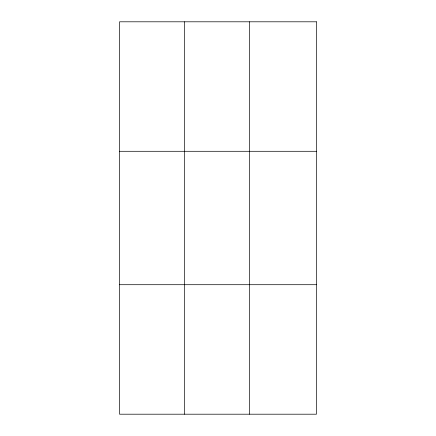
<?xml version="1.0" encoding="UTF-8"?>
<svg xmlns="http://www.w3.org/2000/svg" width="436" height="436" viewBox="0 0 436 436"><rect width="100%" height="100%" fill="white"/><g stroke="black" fill="none" stroke-linecap="round" stroke-linejoin="round"><path stroke-width="0.65" d="M184.532 21.8L184.532 414.2M249.501 21.8L249.501 414.2M119.557 151.292L316.443 151.292M119.557 284.708L316.443 284.708M316.443 21.8L316.443 414.2L119.557 414.2L119.557 21.8L316.443 21.8"/></g></svg>
